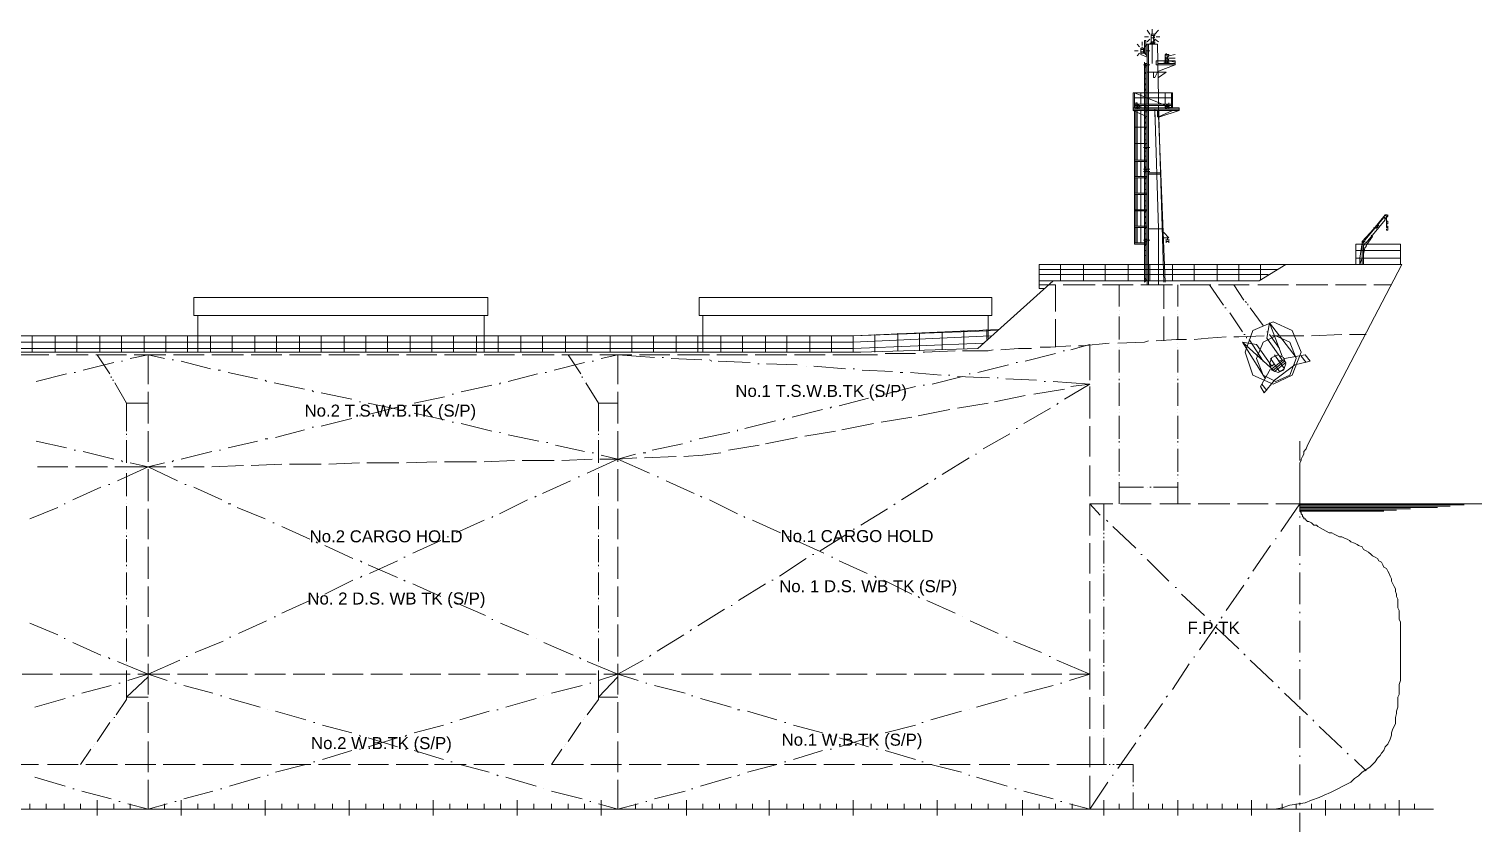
# Model space of a CAD drawing. Header units: millimetres. Extents: x -1005 to 294628, y -1154 to 182592.
# Drawn here: x 216007 to 294628, y -1154 to 42306 of the extents above; entities that cross this region are included whole.
import ezdxf

# ---------------------------------------------------------------- set-up
doc = ezdxf.new("R2010")
doc.units = ezdxf.units.MM
doc.layers.add('PDF_Geomertry', color=7, linetype='Continuous')
doc.styles.get("Standard").update_dxf_attribs({"font": 'arial.ttf'})

msp = doc.modelspace()

# ---------------------------------------------------------------- linework, layer by layer
at = {"layer": 'PDF_Geomertry', "lineweight": 5}
for points in [[(276583, 41892), (276376, 41892)], [(276514, 40859), (276376, 40997), (276376, 41686), (276445, 41686), (276445, 40997)], [(276652, 42030), (276514, 42237)], [(276514, 41617), (276652, 41755)], [(277134, 42237), (276927, 42030), (276858, 42030), (276789, 42030), (276720, 42030)], [(276927, 42030), (276927, 41961), (276789, 41961), (276720, 41961), (276720, 42030), (276720, 42030)], [(276720, 41961), (276720, 41892), (276720, 41824), (276720, 41824), (276720, 41755), (276720, 41686), (276720, 41617), (276720, 41548), (276720, 41479), (276720, 41548)], [(276720, 41892), (276720, 41892)], [(276789, 42099), (276789, 42099), (276789, 42030), (276789, 42099), (276789, 42306)], [(276789, 42030), (276789, 42030)], [(276858, 41961), (276858, 41892), (276858, 41824), (276858, 41755), (276927, 41686), (276858, 41686), (276858, 41617), (276858, 41548), (276858, 41479), (276858, 41548)], [(276927, 41824), (276927, 41824)], [(277134, 41617), (276927, 41755)], [(277203, 41892), (276996, 41892)], [(276032, 41135), (275825, 41135)], [(276101, 41341), (275963, 41479)], [(275963, 40859), (276101, 40997)], [(276169, 41204), (276238, 41204), (276307, 41204), (276307, 41204)], [(276307, 40997), (276307, 40997), (276238, 40997), (276169, 40997)], [(276514, 40790), (276514, 40790), (276169, 40928), (276169, 40997)], [(276238, 41410), (276238, 41617)], [(276238, 41341), (276238, 41341)], [(276307, 40997), (276307, 40997)], [(276376, 41341), (276514, 41479), (276514, 38586), (276514, 38242)], [(276652, 41135), (276445, 41135)], [(277065, 41410), (277065, 41479), (276514, 41479)], [(276514, 40997), (276514, 40997)], [(276583, 41479), (276583, 39964), (276583, 41479), (276583, 38586), (276583, 28462), (276583, 37898), (276583, 28462)], [(276652, 41548), (276652, 41548)], [(276720, 41617), (276720, 41617), (276720, 41548)], [(276789, 41617), (276927, 41617), (276927, 41548), (276720, 41548), (276720, 41617), (276789, 41617), (276927, 41617), (276720, 41617), (276789, 41617), (276789, 40446)], [(276927, 41548), (276789, 41548), (276927, 41548), (276927, 41617), (276927, 41617)], [(277478, 40928), (277478, 40928)], [(277685, 40859), (278029, 40928)], [(276652, 40377), (276307, 40377)], [(276376, 40515), (276376, 28600)], [(276376, 40446), (276514, 40446)], [(276376, 40377), (276376, 38104), (276376, 37691), (276376, 34729), (276514, 34729), (276376, 34729)], [(276514, 40308), (276376, 40308)], [(276445, 34729), (276445, 37691), (276445, 38104), (276445, 40308)], [(277065, 40033), (277134, 40033), (278029, 40377), (278029, 40584), (276996, 40584), (276996, 40377), (278029, 40377)], [(277409, 40515), (277409, 40515)], [(277478, 40722), (277478, 40722), (277478, 40790), (277478, 40859), (277478, 40859)], [(277478, 40722), (277478, 40653), (277478, 40584), (277685, 40584), (277685, 40515), (277685, 40446), (277478, 40446), (277478, 40584), (277478, 40446)], [(277478, 40584), (277478, 40584), (277478, 40515), (277478, 40446)], [(277478, 40515), (277616, 40515), (277616, 40446), (277616, 40584)], [(277547, 40446), (277547, 40790)], [(277547, 40515), (277685, 40515), (277547, 40515), (277547, 40446), (277547, 40584)], [(277616, 40859), (277616, 40859), (277685, 40859), (277616, 40790), (277616, 40722), (277616, 40653), (277685, 40653), (277616, 40584), (277616, 40584)], [(278029, 40722), (277685, 40722), (277685, 40722)], [(277685, 40515), (277685, 40515), (277685, 40584), (278029, 40515)], [(277547, 39964), (276514, 39964), (277547, 39964), (277134, 39688)], [(277065, 39964), (276927, 39688), (276858, 39688), (276858, 39964)], [(275756, 38035), (275756, 38862), (277891, 38862), (277891, 38862)], [(275825, 38862), (275825, 38862), (275756, 38862)], [(275825, 38862), (275825, 38035)], [(277891, 38586), (275825, 38586), (275825, 38518)], [(277891, 38862), (277891, 38035)], [(278236, 37898), (278236, 38035), (275756, 38035), (275756, 37898)], [(277891, 37898), (277891, 37898), (277134, 37553), (277203, 37553), (278236, 37898), (275756, 37898)], [(276514, 37553), (276514, 37553), (275756, 37898)], [(277822, 38242), (275825, 38242)], [(277891, 38173), (275825, 38173), (277822, 38173)], [(275963, 37898), (275825, 37898), (275825, 37898)], [(275825, 37898), (275894, 37898), (275894, 37898)], [(275894, 38242), (275894, 38242), (275894, 38311), (275963, 38311), (275963, 38242), (275963, 38311)], [(275963, 38242), (275963, 38242), (275894, 38242), (275894, 38242)], [(275894, 38035), (275894, 38242)], [(276514, 38173), (276514, 38035), (276514, 37898), (275894, 37898), (275894, 37002), (275894, 36107), (275894, 35212)], [(275963, 38104), (275963, 38035), (275963, 38104), (275894, 38035), (275894, 38035)], [(276101, 38173), (276101, 38173), (275963, 38242), (275963, 38242)], [(275963, 38242), (275963, 38173)], [(275963, 38104), (275963, 38035)], [(275963, 37898), (275963, 37829), (275963, 37002), (275963, 36107), (275963, 35212)], [(276032, 38104), (276101, 38104), (276101, 38104), (276101, 38173)], [(276652, 37898), (276307, 37898), (276101, 37898)], [(276514, 37898), (276376, 37898), (276514, 37898), (276514, 28462)], [(276514, 37829), (276376, 37829)], [(277065, 37898), (277065, 37553), (277134, 37553)], [(277478, 28600), (277134, 37622), (277134, 38035), (277134, 38173), (277409, 28600)], [(277478, 38449), (277478, 38380)], [(277547, 38173), (277616, 38242), (277685, 38242), (277685, 38242)], [(277547, 38104), (277547, 38173)], [(277616, 38242), (277616, 38173)], [(277616, 38104), (277616, 38035)], [(277616, 38035), (277685, 38035), (277685, 38035)], [(277685, 38242), (277685, 38242), (277685, 38035), (277685, 38035)], [(277685, 38104), (277685, 38035), (277685, 38035)], [(275825, 37002), (275825, 37002)], [(276927, 37553), (276927, 37553)], [(276514, 35212), (275825, 35212), (275825, 36107)], [(276652, 35900), (276307, 35900)], [(276376, 35900), (276514, 35900)], [(276514, 35831), (276376, 35831)], [(276514, 34316), (275825, 34316), (275825, 35143), (276514, 35143)], [(275894, 35143), (275894, 34316)], [(275963, 35143), (275963, 34316)], [(276652, 34729), (276307, 34729)], [(276514, 34661), (276376, 34661), (276376, 28668), (276514, 28668)], [(276445, 28737), (276445, 34661)], [(276514, 33421), (275825, 33421), (275825, 34247), (276514, 34247)], [(275894, 34247), (275894, 33421)], [(275963, 34247), (275963, 33421)], [(276652, 34592), (276307, 34592)], [(276514, 34592), (276376, 34592)], [(276583, 34523), (276996, 34523), (277134, 34523), (277271, 34523)], [(276583, 34454), (276996, 34454), (277134, 34454), (277271, 34454)], [(276514, 33352), (275825, 33352), (275825, 32525), (276514, 32525)], [(275894, 33352), (275894, 32525)], [(275963, 33352), (275963, 32525)], [(276514, 31630), (275825, 31630), (275825, 32457), (276514, 32457)], [(275894, 32457), (275894, 31630)], [(275963, 32457), (275963, 31630)], [(289393, 32250), (288774, 31492), (288774, 31561), (288774, 31492), (288774, 31423)], [(289393, 32181), (289393, 32250), (289462, 32250), (289531, 32181), (289531, 32250), (289325, 32181)], [(276514, 31561), (275825, 31561), (275825, 30735), (276514, 30735)], [(275894, 31561), (275894, 30735)], [(275963, 31561), (275963, 30735)], [(288223, 30735), (288154, 30597), (288154, 30735), (288154, 30804), (288223, 30735), (288223, 30804), (288292, 30804), (288292, 30872), (289325, 32112)], [(288774, 31492), (288154, 30804)], [(288223, 29564), (288223, 30390), (288223, 30597), (288292, 30666), (288292, 30735), (288360, 30735), (289393, 31974)], [(288911, 31561), (288911, 31492)], [(289049, 31699), (288980, 31699), (289049, 31630)], [(288980, 31630), (288980, 31561), (288980, 31561)], [(289531, 32181), (289393, 32043), (289462, 32043), (289462, 32181), (289462, 31906)], [(289462, 31630), (289462, 31768)], [(289531, 31561), (289462, 31561), (289462, 31561)], [(289462, 31492), (289462, 31492), (289462, 31423)], [(289531, 31561), (289531, 31561)], [(275825, 30666), (276514, 30666)], [(276652, 30872), (276307, 30872)], [(276376, 30941), (276376, 30941), (276514, 30941)], [(276514, 30804), (276376, 30804)], [(277340, 31286), (277409, 31286), (277685, 31010), (277340, 31010), (277409, 31010)], [(277685, 31010), (277685, 31010), (277340, 31010)], [(277547, 30941), (277547, 30872), (277547, 30804), (277547, 30804)], [(277547, 30872), (277547, 30872)], [(277547, 30804), (277547, 30804), (277547, 30735)], [(277547, 30804), (277616, 30804), (277685, 30804), (277685, 30735)], [(277616, 30941), (277616, 30941), (277616, 31010)], [(277616, 30941), (277616, 30941), (277616, 30872)], [(277616, 30941), (277616, 30941), (277616, 30872)], [(277616, 30941), (277616, 30872)], [(277685, 30941), (277685, 30872), (277685, 30872)], [(277685, 30872), (277685, 30804), (277685, 30804)], [(277685, 30804), (277685, 30804)], [(290220, 29564), (290220, 30666), (287809, 30666), (287809, 29564)], [(288154, 30735), (288016, 29908), (288154, 29908)], [(288636, 31148), (288705, 31079), (288360, 30597), (288360, 30528), (288292, 30459), (288223, 30115), (288223, 30115)], [(276376, 30321), (276376, 30321)], [(276376, 30046), (276376, 30046)], [(290220, 30321), (287809, 30321)], [(290220, 29908), (287809, 29908)], [(288154, 30597), (288154, 30597), (288154, 30528), (288154, 30459), (288154, 30390), (288154, 29564), (288154, 29770), (288085, 29839), (288085, 29770), (288016, 29564), (288016, 29702), (288016, 29564)], [(288016, 29908), (288016, 29564), (288016, 29564), (288154, 29564), (288154, 29564)], [(284779, 18475), (284779, 18544), (284779, 18613), (284779, 18682), (284779, 18750), (284779, 18819), (284848, 18957), (284848, 19026), (284917, 19164), (284985, 19301), (284985, 19439), (285123, 19577), (285192, 19784), (285399, 20197), (290289, 29564), (284021, 29564), (270659, 29564), (270659, 28668), (282575, 28668), (284021, 29564)], [(283608, 29288), (270659, 29288)], [(271830, 28668), (271830, 29564)], [(273070, 28668), (273070, 29564)], [(274241, 28668), (274241, 29564)], [(275481, 28668), (275481, 29564)], [(276652, 28668), (276652, 29564)], [(277891, 28668), (277891, 29564)], [(279062, 28668), (279062, 29564)], [(280302, 28668), (280302, 29564)], [(281473, 28668), (281473, 29564)], [(282644, 28737), (282644, 29564)], [(3286, 14893), (1289, 14342), (1289, 24811), (261017, 24811), (267353, 25018), (271417, 28668)], [(283057, 29013), (270659, 29013)], [(270935, 28255), (270659, 28255), (270659, 28668)], [(271555, 27015), (271555, 28462), (270659, 28462)], [(273690, 28462), (271968, 28462)], [(275756, 28462), (274103, 28462)], [(274999, 27291), (274999, 28462)], [(277891, 28462), (276169, 28462)], [(276445, 28668), (276307, 28668)], [(276376, 28806), (276376, 28806), (276376, 28737), (276514, 28737)], [(277409, 27153), (277409, 28462)], [(278167, 27291), (278167, 28462)], [(279958, 28462), (278305, 28462)], [(280646, 27360), (279889, 28462)], [(282024, 28462), (280371, 28462)], [(281748, 27635), (281197, 28462)], [(284159, 28462), (282506, 28462)], [(286294, 28462), (284572, 28462)], [(288360, 28462), (286707, 28462)], [(289738, 28462), (288774, 28462)], [(281886, 27498), (281817, 27566)], [(225133, 26809), (225133, 24811)], [(240630, 26809), (240630, 24811)], [(252476, 26809), (252476, 24811)], [(267904, 26809), (267904, 25569)], [(274999, 27084), (274999, 27084)], [(274999, 26878), (274999, 26878)], [(274999, 25500), (274999, 26740)], [(277409, 25431), (277409, 26740)], [(278167, 27084), (278167, 27084)], [(278167, 26878), (278167, 26878)], [(278167, 25500), (278167, 26740)], [(280784, 27222), (280715, 27222)], [(280853, 27084), (280853, 27084)], [(281679, 25913), (280991, 26947)], [(281955, 27360), (281955, 27429)], [(282782, 26258), (282093, 27222)], [(260604, 25707), (268455, 26051)], [(268387, 25982), (260604, 25707), (260604, 24811)], [(266596, 25982), (266596, 25018)], [(267836, 26051), (267836, 25500)], [(271555, 25087), (271555, 26602)], [(282919, 26051), (282919, 26051)], [(283608, 24329), (283815, 24398), (282988, 25569), (283126, 26396), (283815, 24605)], [(284572, 24536), (283126, 26396)], [(268042, 25707), (260604, 25362), (123404, 25362)], [(267629, 25294), (260604, 25018), (123404, 25018)], [(216179, 25707), (216179, 24811)], [(217419, 25707), (217419, 24811)], [(218590, 25707), (218590, 24811)], [(219830, 25707), (219830, 24811)], [(221001, 25707), (221001, 24811)], [(222240, 25707), (222240, 24811)], [(223411, 25707), (223411, 24811)], [(224582, 25707), (224582, 24811)], [(225822, 25707), (225822, 24811)], [(226993, 25707), (226993, 24811)], [(228232, 25707), (228232, 24811)], [(229403, 25707), (229403, 24811)], [(230643, 25707), (230643, 24811)], [(231814, 25707), (231814, 24811)], [(233054, 25707), (233054, 24811)], [(234225, 25707), (234225, 24811)], [(235395, 25707), (235395, 24811)], [(236635, 25707), (236635, 24811)], [(237806, 25707), (237806, 24811)], [(238977, 25707), (238977, 24811)], [(240217, 25707), (240217, 24811)], [(241388, 25707), (241388, 24811)], [(242627, 25707), (242627, 24811)], [(243798, 25707), (243798, 24811)], [(245038, 25707), (245038, 24811)], [(246209, 25707), (246209, 24811)], [(247449, 25707), (247449, 24811)], [(248619, 25707), (248619, 24811)], [(249790, 25707), (249790, 24811)], [(251030, 25707), (251030, 24811)], [(252201, 25707), (252201, 24811)], [(253441, 25707), (253441, 24811)], [(254612, 25707), (254612, 24811)], [(255851, 25707), (255851, 24811)], [(257022, 25707), (257022, 24811)], [(258262, 25707), (258262, 24811)], [(259433, 25707), (259433, 24811)], [(261775, 25776), (261775, 24811)], [(263014, 25845), (263014, 24880)], [(264185, 25845), (264185, 24880)], [(265425, 25913), (265425, 24949)], [(273414, 23296), (273414, 25225), (272381, 24949)], [(272795, 25156), (273001, 25156), (274448, 25294)], [(274930, 25294), (276376, 25362), (276583, 25431)], [(274999, 25294), (274999, 25294)], [(276996, 25431), (278098, 25500), (278649, 25500)], [(278167, 25294), (278167, 25294)], [(279062, 25500), (279820, 25569), (280784, 25638)], [(281197, 25638), (281473, 25638), (282850, 25707)], [(282919, 23365), (281679, 25362), (283195, 23985)], [(283401, 24192), (283264, 24054), (282437, 25225), (281679, 25362)], [(281817, 25776), (281748, 25776)], [(281886, 25569), (281886, 25638)], [(282782, 24329), (282024, 25500)], [(283057, 25913), (282988, 25913)], [(283677, 25018), (283126, 25776)], [(283264, 25707), (284917, 25707), (284985, 25707)], [(285399, 25707), (287052, 25776)], [(287465, 25776), (288360, 25776)], [(215422, 24674), (217075, 24674)], [(217488, 24674), (219210, 24674)], [(219623, 24674), (221276, 24674)], [(220381, 23641), (219692, 24674)], [(221483, 24467), (222447, 24674), (223342, 24467)], [(221689, 24674), (223411, 24674)], [(222447, 23090), (222447, 24674)], [(223756, 24398), (223824, 24398)], [(223824, 24674), (225477, 24674)], [(225891, 24674), (227613, 24674)], [(228026, 24674), (229679, 24674)], [(230092, 24674), (231814, 24674)], [(232227, 24674), (233880, 24674)], [(234293, 24674), (236015, 24674)], [(236429, 24674), (238082, 24674)], [(238495, 24674), (240217, 24674)], [(240630, 24674), (242283, 24674)], [(242696, 24674), (244418, 24674)], [(244831, 24674), (246484, 24674)], [(245864, 23641), (245176, 24674)], [(246898, 24674), (248619, 24674)], [(249859, 24536), (247862, 24674), (246966, 24467)], [(247862, 23090), (247862, 24674)], [(249033, 24674), (250686, 24674)], [(250272, 24536), (250341, 24536)], [(250755, 24467), (252408, 24398)], [(251099, 24674), (252821, 24674)], [(252821, 24398), (252959, 24329)], [(253234, 24674), (254887, 24674)], [(255300, 24674), (257022, 24674)], [(257435, 24674), (259088, 24674)], [(259502, 24674), (261017, 24674), (261912, 24674)], [(262326, 24743), (263979, 24743)], [(264392, 24811), (264461, 24811), (266114, 24880)], [(266527, 24880), (267904, 24880), (268180, 24949)], [(268593, 24949), (269557, 25018), (270246, 25018)], [(271555, 24743), (269902, 24329)], [(270728, 25087), (271279, 25087), (272381, 25156)], [(272037, 24880), (271968, 24880)], [(274999, 25087), (274999, 25087)], [(274999, 23709), (274999, 24949)], [(278167, 25087), (278167, 25087)], [(278167, 23709), (278167, 24949)], [(283952, 24467), (285054, 24674), (285330, 24329), (284503, 24123), (283401, 23296), (282850, 22607), (282644, 22952), (283195, 23916)], [(283195, 24467), (283677, 23778), (283952, 23916), (283401, 24674)], [(285123, 24260), (284848, 24605)], [(218039, 23641), (216386, 23227)], [(218521, 23709), (218452, 23709)], [(220587, 24260), (218934, 23847)], [(221069, 24329), (221001, 24329)], [(224238, 24329), (225822, 23916)], [(226235, 23847), (226373, 23847)], [(226786, 23709), (228370, 23365)], [(243523, 23641), (241939, 23227)], [(244005, 23709), (243936, 23709)], [(246071, 24260), (244418, 23847)], [(246553, 24329), (246484, 24329)], [(253303, 24329), (255025, 24260)], [(255438, 24192), (255507, 24192)], [(255920, 24192), (257573, 24123)], [(258055, 24054), (258055, 24054)], [(258469, 24054), (260190, 23916)], [(260604, 23916), (260673, 23916)], [(261086, 23847), (262739, 23778)], [(263152, 23709), (263290, 23709)], [(263703, 23709), (265356, 23572)], [(266940, 23641), (266871, 23641)], [(269006, 24123), (267353, 23709)], [(269489, 24260), (269420, 24260)], [(283332, 23847), (283952, 24329)], [(220449, 23434), (220449, 23503)], [(220587, 23296), (220518, 23296)], [(221276, 20541), (221276, 22056), (220656, 23158)], [(228783, 23296), (228852, 23227)], [(229266, 23158), (230919, 22814)], [(241043, 23021), (239390, 22676)], [(241525, 23158), (241456, 23090)], [(245933, 23434), (245933, 23503)], [(246071, 23296), (246071, 23296)], [(247862, 22056), (246829, 22056), (246140, 23158)], [(263979, 22952), (262326, 22539)], [(264461, 23021), (264392, 23021)], [(266527, 23503), (264874, 23090)], [(265769, 23572), (265838, 23572)], [(266251, 23503), (267973, 23434)], [(268387, 23434), (268455, 23434)], [(268869, 23365), (270522, 23296)], [(270384, 22539), (272037, 22814)], [(270935, 23227), (271004, 23227)], [(271417, 23227), (273414, 23090)], [(272381, 22952), (273414, 23090), (272037, 22263)], [(273414, 21230), (273414, 22952)], [(274999, 23503), (274999, 23503)], [(274999, 23296), (274999, 23365)], [(274999, 21919), (274999, 23158)], [(278167, 23503), (278167, 23503)], [(278167, 23296), (278167, 23365)], [(278167, 21919), (278167, 23158)], [(282988, 22745), (282713, 23090)], [(221276, 22056), (222447, 22056)], [(222447, 20954), (222447, 22676)], [(231332, 22745), (231401, 22676)], [(231814, 22607), (233467, 22263)], [(233880, 22125), (233949, 22125)], [(234362, 22056), (236015, 21712)], [(238495, 22401), (236842, 22056)], [(238977, 22539), (238908, 22539)], [(246829, 20541), (246829, 22056)], [(247862, 20954), (247862, 22676)], [(261430, 22332), (259846, 21919)], [(261912, 22401), (261843, 22401)], [(266251, 21781), (267904, 22056)], [(268249, 22125), (269902, 22470)], [(271693, 22056), (271624, 21988)], [(233467, 21230), (231814, 20817)], [(233949, 21368), (233880, 21368)], [(236015, 21850), (234362, 21437)], [(236429, 21919), (236360, 21919)], [(236429, 21574), (236429, 21574)], [(236842, 21505), (238495, 21161)], [(256884, 21230), (256816, 21161)], [(258951, 21712), (257298, 21299)], [(259433, 21850), (259364, 21781)], [(262119, 21023), (263772, 21299)], [(264116, 21368), (265838, 21712)], [(271279, 21781), (269833, 20954)], [(274999, 21712), (274999, 21712)], [(274999, 21574), (274999, 21574)], [(274999, 20128), (274999, 21368)], [(278167, 21712), (278167, 21712)], [(278167, 21574), (278167, 21574)], [(278167, 20128), (278167, 21368)], [(222447, 18888), (222447, 20541)], [(230919, 20610), (229334, 20197)], [(231401, 20748), (231332, 20748)], [(238908, 21023), (238977, 21023)], [(239390, 20954), (241043, 20541)], [(241456, 20472), (241525, 20472)], [(247862, 18888), (247862, 20541)], [(253923, 20472), (252270, 20128)], [(254336, 20610), (254336, 20541)], [(256402, 21092), (254749, 20679)], [(257986, 20266), (259639, 20541)], [(259984, 20610), (261706, 20954)], [(269489, 20679), (269420, 20679)], [(273414, 19164), (273414, 20817)], [(216386, 19990), (218039, 19646)], [(221276, 20335), (221276, 20403)], [(221276, 20197), (221276, 20197)], [(221276, 18819), (221276, 20059)], [(228370, 19990), (226786, 19646)], [(228921, 20128), (228783, 20128)], [(241939, 20335), (243592, 19990)], [(244005, 19921), (244074, 19921)], [(244487, 19784), (246071, 19439)], [(246829, 20335), (246829, 20403)], [(246829, 20197), (246829, 20197)], [(246829, 18819), (246829, 20059)], [(251374, 19852), (249721, 19508)], [(251857, 19990), (251788, 19990)], [(253854, 19508), (255507, 19784)], [(255851, 19852), (257573, 20197)], [(269075, 20403), (267629, 19577)], [(274999, 19921), (274999, 19990)], [(274999, 19784), (274999, 19784)], [(278167, 19921), (278167, 19990)], [(278167, 19784), (278167, 19784)], [(284779, 18957), (284779, 19990)], [(218452, 19508), (218521, 19508)], [(218934, 19439), (220587, 19026)], [(221001, 18957), (221069, 18888)], [(223824, 18957), (223756, 18888)], [(225891, 19439), (224238, 19026)], [(226373, 19508), (226304, 19508)], [(236429, 18819), (238082, 18888)], [(238495, 18888), (240217, 18888)], [(240630, 18888), (242283, 18957)], [(242696, 18957), (244418, 18957)], [(244831, 18957), (246484, 19026)], [(246898, 19026), (247862, 19026), (246209, 18268)], [(246484, 19370), (246553, 19370)], [(246966, 19233), (247862, 19026), (248895, 19095)], [(248826, 19301), (247862, 19026), (249584, 18268)], [(249377, 19370), (249239, 19370)], [(249308, 19095), (251030, 19164)], [(251443, 19164), (252476, 19233), (253441, 19370)], [(266871, 19095), (265425, 18199)], [(267285, 19301), (267216, 19301)], [(274999, 18337), (274999, 19577)], [(278167, 18337), (278167, 19577)], [(216455, 18613), (218108, 18613)], [(218521, 18613), (220243, 18613)], [(220656, 18613), (222447, 18613), (223411, 18613)], [(221483, 18819), (222447, 18613), (220794, 17855)], [(221276, 18613), (221276, 18613)], [(221276, 18406), (221276, 18406)], [(221276, 17029), (221276, 18268)], [(223342, 18819), (222447, 18613), (224031, 17855)], [(222447, 16753), (222447, 18475)], [(223824, 18613), (225477, 18613)], [(225891, 18613), (227613, 18682)], [(228026, 18682), (229679, 18750)], [(230092, 18750), (231814, 18750)], [(232227, 18750), (233880, 18819)], [(234293, 18819), (236015, 18819)], [(246829, 18613), (246829, 18613)], [(246829, 18406), (246829, 18406)], [(246829, 17029), (246829, 18268)], [(247862, 16753), (247862, 18475)], [(273414, 17029), (273414, 18682)], [(274999, 18131), (274999, 18199)], [(278167, 18131), (278167, 18199)], [(284779, 18406), (284779, 18406), (284779, 18544)], [(290771, 16340), (284779, 16340), (284779, 18062), (284779, 18131), (284779, 18199), (284779, 18268), (284779, 18406)], [(219898, 17511), (218383, 16822)], [(220381, 17648), (220312, 17648)], [(224444, 17648), (224513, 17648)], [(224926, 17511), (226442, 16822)], [(245313, 17855), (243798, 17166)], [(245796, 18062), (245727, 18062)], [(249997, 18062), (250066, 18062)], [(250479, 17855), (251994, 17166)], [(264667, 17717), (263221, 16822)], [(265081, 17993), (265012, 17924)], [(274999, 17993), (274999, 17993)], [(274999, 16615), (274999, 17786)], [(274999, 17511), (276307, 17511)], [(276514, 17511), (276514, 17511)], [(276652, 17511), (276720, 17511)], [(276858, 17511), (278167, 17511)], [(278167, 17993), (278167, 17993)], [(278167, 16615), (278167, 17786)], [(284779, 16615), (284779, 16615), (284779, 16753), (284779, 16822), (284779, 16891), (284779, 16960), (284779, 17029), (284779, 17166), (284779, 17235), (284779, 17304), (284779, 17442), (284779, 17511), (284779, 17580), (284779, 17717), (284779, 17786), (284779, 17855), (284779, 17993), (284779, 18062)], [(217970, 16615), (217901, 16615)], [(221276, 16822), (221276, 16822)], [(221276, 16615), (221276, 16615)], [(226786, 16615), (226924, 16615)], [(242972, 16822), (241456, 16064)], [(243454, 17029), (243385, 16960)], [(246829, 16822), (246829, 16822)], [(246829, 16615), (246829, 16615)], [(252339, 17029), (252408, 16960)], [(252821, 16822), (254336, 16064)], [(262877, 16615), (262808, 16546)], [(273414, 14893), (273414, 16615), (273965, 15995)], [(273414, 16615), (274654, 16615)], [(274172, 15169), (274172, 16615)], [(275067, 16615), (276720, 16615)], [(277203, 16615), (278856, 16615)], [(279269, 16615), (280991, 16615)], [(281404, 16615), (283057, 16615)], [(283746, 15100), (284779, 16615), (283470, 16615)], [(291460, 16409), (284779, 16409), (284779, 16478), (284779, 16615), (294628, 16615)], [(284779, 16546), (293664, 16546)], [(217557, 16409), (216042, 15789)], [(221276, 15238), (221276, 16478)], [(222447, 14687), (222447, 16340)], [(227268, 16409), (228783, 15789)], [(241112, 15927), (241043, 15858)], [(246829, 15238), (246829, 16478)], [(247862, 14687), (247862, 16340)], [(254680, 15927), (254749, 15858)], [(262463, 16340), (261017, 15444)], [(284779, 16478), (292906, 16478)], [(284779, 16202), (284779, 16340), (284779, 16409), (284779, 16409)], [(284779, 16409), (292217, 16409)], [(284779, 16271), (290013, 16271)], [(284848, 16064), (284848, 16133), (284779, 16202), (284779, 16202)], [(289325, 16202), (284779, 16202), (288567, 16202)], [(284779, 15858), (284779, 15927)], [(284848, 16064), (284848, 16064), (284917, 15995), (284917, 15927), (284985, 15858), (284985, 15789), (285054, 15789), (285123, 15720), (285192, 15651), (285261, 15651), (285399, 15582), (285468, 15513), (285537, 15444), (285674, 15444), (285743, 15376), (285881, 15307), (285881, 15307)], [(144756, 85), (283401, 85), (283815, 154), (284228, 292), (285054, 430), (285399, 567), (285812, 705), (286087, 843), (286432, 981), (287534, 1532), (287740, 1738), (287947, 1876), (288154, 2083), (288567, 2358), (288842, 2634), (288980, 2840), (289118, 2978), (289187, 3116), (289325, 3254), (289393, 3460), (289531, 3598), (289669, 3873), (289738, 4080), (289738, 4218), (289807, 4424), (289945, 4700), (289945, 5044), (290013, 5251), (290013, 5389), (290082, 5595), (290082, 6146), (290151, 6284), (290151, 6835), (290220, 7042), (290220, 9728), (290220, 9934), (290220, 10072), (290220, 10210), (290151, 10348), (290151, 10554), (290151, 10692), (290151, 10830), (290082, 10968), (290082, 11105), (290082, 11312), (290082, 11450), (290013, 11587), (290013, 11725), (289945, 11863), (289945, 12001), (289876, 12138), (289807, 12276), (289738, 12414), (289738, 12552), (289669, 12689), (289600, 12827), (289531, 12965), (289462, 13103), (289325, 13172), (289256, 13309), (289187, 13447), (289049, 13516), (288980, 13654), (288842, 13723), (288705, 13791), (288636, 13860), (288498, 13998), (288360, 14067), (288223, 14136), (288154, 14274), (287947, 14342), (287878, 14411), (287740, 14480), (287534, 14549), (287465, 14618), (287327, 14687), (287189, 14756), (287052, 14825), (286914, 14825), (286776, 14893), (286638, 14962), (286501, 15031), (286363, 15031), (286363, 15031)], [(221276, 15031), (221276, 15031)], [(229197, 15582), (229266, 15582)], [(229679, 15376), (231194, 14687)], [(240630, 15720), (239115, 15031)], [(246829, 15031), (246829, 15031)], [(255163, 15720), (256678, 15031)], [(260259, 14962), (258813, 14067)], [(260673, 15238), (260604, 15238)], [(274172, 14962), (274172, 15031)], [(274310, 15720), (274379, 15651)], [(274654, 15376), (275894, 14205)], [(284779, 13791), (284779, 15444)], [(286363, 15031), (285881, 15307), (285881, 15307)], [(221276, 14825), (221276, 14893)], [(221276, 13447), (221276, 14687)], [(222447, 12552), (222447, 14274)], [(231538, 14549), (231607, 14480)], [(232021, 14342), (233536, 13654)], [(238288, 14618), (236773, 13929)], [(238701, 14825), (238633, 14825)], [(246829, 14825), (246829, 14893)], [(246829, 13447), (246829, 14687)], [(247862, 12552), (247862, 14274)], [(257091, 14825), (257160, 14825)], [(257504, 14618), (259020, 13929)], [(273414, 12827), (273414, 14480)], [(274172, 14756), (274172, 14825)], [(274172, 13378), (274172, 14618)], [(282230, 12965), (283195, 14342)], [(283470, 14687), (283470, 14756)], [(233949, 13516), (234018, 13447)], [(235946, 13516), (234431, 12827)], [(236360, 13723), (236291, 13723)], [(258055, 13654), (256609, 12689)], [(258469, 13860), (258400, 13860)], [(259433, 13723), (259502, 13723)], [(259846, 13516), (261361, 12827)], [(276169, 13860), (276238, 13860)], [(276514, 13585), (277685, 12414)], [(284779, 13309), (284779, 13378)], [(221276, 13240), (221276, 13309)], [(221276, 13103), (221276, 13103)], [(221276, 11656), (221276, 12896)], [(234018, 12689), (233949, 12621)], [(234362, 13309), (235946, 12621)], [(246829, 13240), (246829, 13309)], [(246829, 13103), (246829, 13103)], [(246829, 11656), (246829, 12896)], [(261775, 12689), (261843, 12621)], [(274172, 13172), (274172, 13240)], [(274172, 13034), (274172, 12965)], [(274172, 11587), (274172, 12827)], [(281955, 12552), (282024, 12621)], [(284779, 11174), (284779, 12896)], [(222447, 10485), (222447, 12138)], [(233536, 12483), (232021, 11725)], [(236291, 12483), (236360, 12414)], [(236773, 12276), (238288, 11587)], [(247862, 10485), (247862, 12138)], [(255851, 12276), (254405, 11381)], [(256265, 12483), (256196, 12483)], [(262257, 12483), (263772, 11725)], [(273414, 10692), (273414, 12414)], [(278029, 12070), (278098, 12070)], [(280784, 10830), (281748, 12207)], [(221276, 11450), (221276, 11519)], [(221276, 11312), (221276, 11312)], [(221276, 9866), (221276, 11105)], [(231194, 11381), (229679, 10692)], [(231676, 11587), (231607, 11519)], [(238701, 11381), (238770, 11381)], [(239115, 11243), (240699, 10554)], [(246829, 11450), (246829, 11519)], [(246829, 11312), (246829, 11312)], [(246829, 9866), (246829, 11105)], [(254061, 11105), (253992, 11105)], [(264116, 11587), (264185, 11519)], [(264598, 11381), (266114, 10692)], [(274172, 11381), (274172, 11450)], [(274172, 11243), (274172, 11243)], [(274172, 9797), (274172, 11036)], [(278373, 11725), (279613, 10554)], [(228852, 10279), (227337, 9590)], [(229334, 10485), (229266, 10485)], [(241043, 10348), (241112, 10348)], [(253647, 10899), (252201, 10003)], [(266527, 10485), (266527, 10485)], [(266940, 10279), (268455, 9590)], [(273414, 8626), (273414, 10348)], [(279889, 10279), (279958, 10279)], [(280509, 10417), (280577, 10485)], [(284779, 10692), (284779, 10761)], [(284779, 8557), (284779, 10279)], [(216042, 10141), (217557, 9521)], [(221276, 9728), (221276, 9659)], [(221276, 9521), (221276, 9521)], [(222447, 8350), (222447, 10072)], [(241525, 10141), (243041, 9521)], [(246829, 9728), (246829, 9659)], [(246829, 9521), (246829, 9521)], [(247862, 8350), (247862, 10072)], [(251443, 9521), (249997, 8626)], [(251857, 9797), (251788, 9728)], [(274172, 9590), (274172, 9659)], [(274172, 9452), (274172, 9452)], [(279338, 8695), (280302, 10072)], [(280233, 9934), (281473, 8764)], [(217901, 9315), (217970, 9315)], [(218383, 9108), (219898, 8419)], [(221276, 8075), (221276, 9315)], [(226511, 9177), (224995, 8557)], [(226924, 9383), (226855, 9383)], [(243454, 9315), (243454, 9315)], [(243867, 9108), (245451, 8419)], [(246829, 8075), (246829, 9315)], [(268869, 9383), (268938, 9383)], [(269282, 9177), (270797, 8557)], [(274172, 8006), (274172, 9246)], [(220312, 8281), (220381, 8213)], [(220794, 8075), (222447, 7386), (221345, 7042)], [(221276, 7937), (221276, 7937)], [(224169, 8144), (222447, 7386), (223480, 7042)], [(222447, 6284), (222447, 7937)], [(224582, 8350), (224513, 8350)], [(245796, 8281), (245864, 8213)], [(246209, 8075), (247862, 7386), (246829, 7042)], [(246829, 7937), (246829, 7937)], [(249239, 8144), (247862, 7386), (248964, 7042)], [(247862, 6284), (247862, 7937)], [(249653, 8419), (249584, 8350)], [(271210, 8350), (271279, 8350)], [(272312, 7386), (273414, 7386), (271624, 8144)], [(273414, 6560), (273414, 8213)], [(274172, 7799), (274172, 7868)], [(277891, 6560), (278787, 7937)], [(279062, 8281), (279062, 8350)], [(281748, 8488), (281817, 8419)], [(282093, 8144), (283332, 6973)], [(284779, 8075), (284779, 8144)], [(215628, 7386), (217281, 7386)], [(217694, 7386), (219416, 7386)], [(219830, 7386), (221483, 7386)], [(220725, 5182), (221276, 6009), (221276, 7593)], [(221276, 7730), (221276, 7730)], [(222447, 7248), (221276, 6146), (222447, 6146)], [(221896, 7386), (223618, 7386)], [(224031, 7386), (225684, 7386)], [(226097, 7386), (227819, 7386)], [(228232, 7386), (229885, 7386)], [(230299, 7386), (232021, 7386)], [(232434, 7386), (234087, 7386)], [(234500, 7386), (236222, 7386)], [(236635, 7386), (238288, 7386)], [(238701, 7386), (240423, 7386)], [(240837, 7386), (242490, 7386)], [(242903, 7386), (244625, 7386)], [(245038, 7386), (246691, 7386)], [(246209, 5182), (246829, 6009), (246829, 7593)], [(246829, 7730), (246829, 7730)], [(247862, 7248), (246829, 6146), (247862, 6146)], [(247104, 7386), (248826, 7386)], [(249239, 7386), (250892, 7386)], [(251306, 7386), (253027, 7386)], [(253441, 7386), (255094, 7386)], [(255507, 7386), (257229, 7386)], [(257642, 7386), (259295, 7386)], [(259708, 7386), (261361, 7386)], [(261843, 7386), (263496, 7386)], [(263910, 7386), (265632, 7386)], [(266045, 7386), (267698, 7386)], [(268111, 7386), (269833, 7386)], [(270246, 7386), (271899, 7386)], [(273414, 7386), (272312, 7042)], [(274172, 7662), (274172, 7662)], [(274172, 6215), (274172, 7524)], [(284779, 6009), (284779, 7662)], [(220449, 6766), (218865, 6353)], [(220932, 6904), (220863, 6904)], [(223893, 6904), (223962, 6904)], [(224375, 6766), (225960, 6353)], [(245933, 6766), (244280, 6353)], [(246415, 6904), (246347, 6904)], [(249377, 6904), (249446, 6904)], [(249859, 6766), (251512, 6353)], [(271417, 6766), (269833, 6353)], [(271899, 6904), (271830, 6904)], [(283608, 6697), (283677, 6628)], [(283952, 6353), (285192, 5182)], [(217970, 6077), (216317, 5595)], [(218452, 6215), (218383, 6215)], [(222447, 4218), (222447, 5871)], [(226373, 6215), (226442, 6215)], [(226855, 6077), (228508, 5595)], [(243454, 6077), (241801, 5595)], [(243867, 6215), (243867, 6215)], [(247862, 4218), (247862, 5871)], [(251857, 6215), (251925, 6215)], [(252339, 6077), (253992, 5595)], [(268938, 6077), (267285, 5595)], [(269420, 6215), (269351, 6215)], [(273414, 4424), (273414, 6146)], [(274172, 6077), (274172, 6077)], [(274172, 5871), (274172, 5871)], [(274172, 4424), (274172, 5733)], [(276376, 4424), (277340, 5802)], [(277547, 6146), (277616, 6215)], [(284779, 5526), (284779, 5595)], [(219692, 3736), (220381, 4769)], [(220518, 4907), (220518, 4907)], [(220587, 5044), (220656, 5044)], [(228921, 5458), (228921, 5458)], [(229334, 5389), (230987, 4907)], [(231401, 4769), (231470, 4769)], [(238908, 4769), (238839, 4769)], [(240905, 5389), (239321, 4907)], [(241388, 5458), (241319, 5458)], [(245176, 3736), (245864, 4769)], [(246002, 4907), (246002, 4907)], [(246071, 5044), (246071, 5044)], [(254336, 5458), (254474, 5458)], [(254887, 5389), (256471, 4907)], [(256884, 4769), (256953, 4769)], [(264392, 4769), (264323, 4769)], [(266458, 5389), (264805, 4907)], [(266871, 5458), (266871, 5458)], [(284779, 3391), (284779, 5113)], [(285468, 4907), (285537, 4838)], [(231883, 4631), (233467, 4218)], [(233880, 4080), (233949, 4011)], [(234362, 3942), (235946, 3460)], [(235946, 3942), (234362, 3460)], [(236429, 4080), (236360, 4011)], [(238426, 4631), (236842, 4218)], [(257367, 4631), (258951, 4218)], [(259364, 4080), (259433, 4011)], [(259846, 3942), (261430, 3460)], [(261430, 3942), (259846, 3460)], [(261912, 4080), (261843, 4011)], [(263979, 4631), (262326, 4218)], [(273414, 2358), (273414, 4011)], [(274172, 4287), (274172, 4287)], [(274172, 4080), (274172, 4080)], [(274172, 2496), (274172, 3942)], [(276101, 4011), (276169, 4080)], [(285812, 4562), (287052, 3391)], [(218797, 2496), (219347, 3322)], [(219485, 3460), (219485, 3460)], [(219554, 3598), (219554, 3598)], [(222447, 2083), (222447, 3736)], [(233467, 3254), (231883, 2771)], [(233949, 3322), (233880, 3322)], [(236360, 3322), (236429, 3322)], [(236842, 3254), (238426, 2771)], [(246002, 2496), (244280, 2496), (244831, 3322)], [(244969, 3460), (244969, 3460)], [(245038, 3598), (245038, 3598)], [(247862, 2083), (247862, 3736)], [(258951, 3254), (257367, 2771)], [(259433, 3322), (259364, 3322)], [(261843, 3322), (261912, 3322)], [(262326, 3254), (263979, 2771)], [(274930, 2289), (275894, 3667)], [(216524, 2496), (214871, 2496)], [(218659, 2496), (217006, 2496)], [(220794, 2496), (219072, 2496)], [(222860, 2496), (221207, 2496)], [(224995, 2496), (223273, 2496)], [(227062, 2496), (225409, 2496)], [(229128, 2496), (227475, 2496)], [(230987, 2496), (229334, 2083)], [(231263, 2496), (229610, 2496)], [(231470, 2634), (231401, 2634)], [(233398, 2496), (231676, 2496)], [(235464, 2496), (233811, 2496)], [(237599, 2496), (235878, 2496)], [(239666, 2496), (237944, 2496)], [(238839, 2634), (238908, 2634)], [(239321, 2496), (240905, 2083)], [(241732, 2496), (240079, 2496)], [(243867, 2496), (242214, 2496)], [(248068, 2496), (246415, 2496)], [(250204, 2496), (248482, 2496)], [(252270, 2496), (250548, 2496)], [(254336, 2496), (252683, 2496)], [(254887, 2083), (256471, 2496), (254818, 2496)], [(256953, 2634), (256884, 2634)], [(258606, 2496), (256884, 2496)], [(260673, 2496), (259020, 2496)], [(262739, 2496), (261086, 2496)], [(264874, 2496), (263152, 2496)], [(264323, 2634), (264392, 2634)], [(264805, 2496), (266458, 2083)], [(266940, 2496), (265287, 2496)], [(269075, 2496), (267422, 2496)], [(271210, 2496), (269489, 2496)], [(274310, 2496), (273414, 2496), (271624, 2496)], [(274516, 2496), (274448, 2496)], [(274723, 2496), (274654, 2496)], [(275756, 1532), (275756, 2496), (274861, 2496)], [(284779, 2909), (284779, 2978)], [(284779, 843), (284779, 2496)], [(287327, 3116), (287396, 3047)], [(287740, 2771), (288360, 2152)], [(216317, 1807), (217970, 1325)], [(222447, 361), (222447, 85), (222447, 1669)], [(228508, 1807), (226855, 1325)], [(228921, 1945), (228921, 1876)], [(241319, 1945), (241388, 1876)], [(241801, 1807), (243454, 1325)], [(248964, 361), (247862, 85), (247862, 1669)], [(253992, 1807), (252339, 1325)], [(254474, 1945), (254336, 1876)], [(266871, 1945), (266871, 1876)], [(267285, 1807), (268938, 1325)], [(273414, 1876), (273414, 85), (274379, 1532)], [(274654, 1876), (274654, 1945)], [(218383, 1187), (218452, 1187)], [(218865, 1050), (220449, 636)], [(225960, 1050), (224375, 636)], [(226442, 1187), (226373, 1187)], [(243867, 1187), (243867, 1187)], [(244280, 1050), (245933, 636)], [(251512, 1050), (249859, 636)], [(251925, 1187), (251857, 1187)], [(269351, 1187), (269420, 1187)], [(269833, 1050), (271417, 636)], [(275756, 1325), (275756, 1394)], [(275756, 1187), (275756, 1187)], [(275756, 361), (275756, 85), (275756, 981)], [(216042, 85), (216042, 361)], [(216937, 85), (216937, 361)], [(217901, 85), (217901, 361)], [(218797, 85), (218797, 361)], [(219692, -259), (219692, 567)], [(220587, 85), (220587, 361)], [(220863, 499), (220932, 499)], [(223480, 361), (222447, 85), (221345, 361)], [(221483, 85), (221483, 361)], [(223342, 85), (223342, 361)], [(223962, 499), (223893, 499)], [(224238, -259), (224238, 567)], [(225133, 85), (225133, 361)], [(226028, 85), (226028, 361)], [(226993, 85), (226993, 361)], [(227888, 85), (227888, 361)], [(228783, -259), (228783, 567)], [(229679, 85), (229679, 361)], [(230574, 85), (230574, 361)], [(231470, 85), (231470, 361)], [(232434, 85), (232434, 361)], [(233329, -259), (233329, 567)], [(234225, 85), (234225, 361)], [(235189, 85), (235189, 361)], [(236084, 85), (236084, 361)], [(236980, 85), (236980, 361)], [(237875, -259), (237875, 567)], [(238770, 85), (238770, 361)], [(239735, 85), (239735, 361)], [(240630, 85), (240630, 361)], [(241525, 85), (241525, 361)], [(242421, -259), (242421, 567)], [(243316, 85), (243316, 361)], [(244280, 85), (244280, 361)], [(245176, 85), (245176, 361)], [(246071, 85), (246071, 361)], [(246347, 499), (246415, 499)], [(246829, 361), (247862, 85), (247862, 361)], [(246966, -259), (246966, 567)], [(248826, 85), (248826, 361)], [(249446, 499), (249377, 499)], [(249721, 85), (249721, 361)], [(250617, 85), (250617, 361)], [(251581, -259), (251581, 567)], [(252476, 85), (252476, 361)], [(253372, 85), (253372, 361)], [(254267, 85), (254267, 361)], [(255163, 85), (255163, 361)], [(256058, -259), (256058, 567)], [(257022, 85), (257022, 361)], [(257918, 85), (257918, 361)], [(258813, 85), (258813, 361)], [(259708, 85), (259708, 361)], [(260604, -259), (260604, 567)], [(261568, 85), (261568, 361)], [(262463, 85), (262463, 361)], [(263359, 85), (263359, 361)], [(264254, 85), (264254, 361)], [(265149, -259), (265149, 567)], [(266114, 85), (266114, 361)], [(267009, 85), (267009, 361)], [(267904, 85), (267904, 361)], [(268869, 85), (268869, 361)], [(269764, -259), (269764, 567)], [(270659, 85), (270659, 361)], [(271555, 85), (271555, 361)], [(271830, 499), (271899, 499)], [(272312, 361), (273414, 85)], [(272450, 85), (272450, 361)], [(274172, -259), (274172, 567)], [(274999, 85), (274999, 361)], [(276583, 85), (276583, 361)], [(277340, 85), (277340, 361)], [(278167, -259), (278167, 567)], [(278993, 85), (278993, 361)], [(279751, 85), (279751, 361)], [(280577, 85), (280577, 361)], [(281404, 85), (281404, 361)], [(281955, 85), (292011, 85)], [(282162, -259), (282162, 567)], [(282988, 85), (282988, 361)], [(283815, 85), (283815, 361)], [(284572, 85), (284572, 361)], [(284779, 292), (284779, 430)], [(285399, 85), (285399, 361)], [(286156, -259), (286156, 567)], [(286983, 85), (286983, 361)], [(287740, 85), (287740, 361)], [(288567, 85), (288567, 361)], [(289393, 85), (289393, 361)], [(290151, -259), (290151, 567)], [(290978, 85), (290978, 361)], [(284779, -1154), (284779, -121)]]:
    msp.add_lwpolyline(points, dxfattribs=at)
for points in [[(276720, 41824), (276927, 41824)], [(276858, 41892), (276927, 41892), (276858, 41892)], [(276169, 41135), (276169, 41066), (276169, 40997), (276307, 40997), (276307, 41066), (276238, 41066), (276169, 41066), (276238, 41066), (276307, 41066), (276307, 41135), (276307, 41204), (276307, 41204), (276307, 41273), (276238, 41273), (276169, 41273), (276169, 41204), (276169, 41204), (276169, 41204)], [(276169, 40997), (276169, 40997)], [(276169, 40997), (276514, 40997)], [(276238, 41273), (276238, 41341)], [(276514, 41479), (277065, 41479)], [(276789, 41548), (276652, 41548)], [(276789, 40584), (276789, 41341)], [(277134, 38586), (277065, 41479)], [(277685, 40859), (277547, 40859), (277478, 40859), (277478, 40928), (277547, 40928), (277616, 40928), (277685, 40928)], [(277547, 40997), (277547, 40928), (277547, 40997)], [(276445, 40377), (276376, 40446), (276376, 40308), (276445, 40377)], [(276445, 40239), (276376, 40239), (276445, 40239)], [(276789, 40584), (276789, 40515), (276789, 40584)], [(277065, 40446), (278029, 40446)], [(277409, 40584), (277685, 40584)], [(277409, 40515), (277547, 40515)], [(277478, 40722), (277685, 40722)], [(276445, 39895), (276376, 39964), (276376, 39895), (276445, 39895)], [(276445, 39620), (276376, 39620), (276445, 39620)], [(276445, 39344), (276376, 39275), (276376, 39344), (276445, 39344)], [(276583, 39688), (276583, 39964)], [(276583, 38035), (276583, 39964)], [(277822, 38035), (277822, 38862), (275825, 38862)], [(277822, 38586), (275825, 38586), (277822, 38586)], [(276169, 38586), (276169, 38862)], [(276169, 38242), (276169, 38586)], [(276376, 39000), (276376, 39069), (276445, 39000), (276376, 39000)], [(276376, 38724), (276445, 38724), (276376, 38724)], [(277134, 38242), (277134, 38586)], [(277478, 38862), (277478, 38586)], [(277478, 38586), (277478, 38242)], [(277891, 38862), (277891, 38862), (277822, 38862), (277891, 38862)], [(275756, 37967), (278236, 37967)], [(275825, 38173), (275825, 38242), (275825, 38173)], [(275825, 37002), (275825, 37898), (275825, 30666), (275825, 36107)], [(275963, 38311), (275894, 38311)], [(275894, 38242), (275963, 38242)], [(275894, 38242), (275894, 38035), (275894, 38242)], [(275963, 38035), (275963, 38035), (275894, 38035), (275894, 38035)], [(275894, 38035), (275963, 38035), (275963, 37967), (275894, 37967), (275894, 38035)], [(275963, 38035), (275894, 38035), (275963, 38035)], [(276032, 37967), (275963, 38173), (276032, 38104), (276101, 37967), (276032, 37967)], [(275963, 38173), (275963, 38104), (275963, 38173)], [(275963, 38035), (275963, 37967), (275963, 38035)], [(276101, 37967), (276032, 37967), (276101, 37967)], [(276169, 38035), (276169, 38173)], [(276169, 37898), (276169, 37691)], [(276445, 38104), (276376, 38104), (276445, 38104)], [(276445, 37829), (276376, 37829), (276445, 37829)], [(276583, 37898), (276583, 38035)], [(277134, 31492), (276927, 37967)], [(276927, 37553), (276927, 37967)], [(277547, 37967), (277685, 38173), (277547, 38104), (277478, 37967), (277547, 37967)], [(277478, 38173), (277478, 38035)], [(277478, 37967), (277547, 37967), (277478, 37967)], [(277685, 38311), (277685, 38242), (277685, 38311), (277685, 38311)], [(277685, 38242), (277685, 38242)], [(277685, 38242), (277685, 38035), (277685, 38242)], [(277685, 38173), (277685, 38104), (277685, 38173)], [(277685, 38035), (277685, 38104), (277685, 38035)], [(277685, 38035), (277685, 37967), (277685, 38035)], [(277685, 38035), (277685, 37967), (277685, 38035)], [(277822, 38173), (277822, 38242), (277822, 38173)], [(276514, 37002), (275825, 37002)], [(276169, 37002), (276169, 37691)], [(276169, 36107), (276169, 37002)], [(276445, 37484), (276376, 37553), (276376, 37484), (276445, 37484)], [(276445, 37209), (276376, 37278), (276376, 37209), (276445, 37209)], [(276445, 36933), (276376, 36933), (276376, 36865), (276445, 36933)], [(276445, 36658), (276376, 36658), (276376, 36589), (276445, 36658)], [(276445, 36314), (276376, 36314), (276445, 36314)], [(276514, 36107), (275825, 36107)], [(276169, 35212), (276169, 36107)], [(276445, 36038), (276376, 36038), (276445, 36038)], [(276445, 35694), (276376, 35694), (276445, 35694)], [(276445, 35418), (276376, 35418)], [(276169, 34316), (276169, 35143)], [(276445, 35143), (276376, 35143), (276445, 35143)], [(276445, 34798), (276376, 34867), (276376, 34798), (276445, 34798)], [(276169, 33421), (276169, 34247)], [(276445, 34523), (276376, 34523), (276445, 34523)], [(276376, 34247), (276445, 34247), (276376, 34178)], [(276376, 33972), (276445, 33972), (276376, 33903)], [(276169, 32525), (276169, 33352)], [(276376, 33627), (276445, 33627)], [(276376, 33352), (276445, 33352)], [(276169, 31630), (276169, 32457)], [(276376, 33008), (276445, 33008)], [(276376, 32732), (276445, 32732)], [(276376, 32388), (276376, 32457), (276445, 32388)], [(276169, 30735), (276169, 31561)], [(276376, 32112), (276445, 32112), (276376, 32181)], [(276376, 31768), (276376, 31837), (276445, 31837)], [(276376, 31561), (276376, 31492), (276445, 31561)], [(277134, 31492), (276583, 31492)], [(277340, 31492), (277134, 31492)], [(277134, 28462), (277134, 31492)], [(288980, 31630), (288911, 31630), (288911, 31561), (288980, 31561), (288980, 31630)], [(288911, 31561), (288911, 31492), (288911, 31561)], [(289393, 32043), (289325, 32181), (289393, 31974)], [(289462, 31906), (289531, 31906), (289531, 31768), (289462, 31768)], [(289462, 31630), (289462, 31561), (289531, 31561), (289531, 31630)], [(289531, 31561), (289531, 31423), (289462, 31423), (289462, 31492), (289462, 31423), (289531, 31423)], [(289462, 31561), (289462, 31561)], [(276376, 31217), (276445, 31217)], [(276376, 30941), (276445, 30941), (276376, 30941)], [(276376, 30666), (276376, 30597), (276445, 30597)], [(277616, 31010), (277616, 30941)], [(277616, 31010), (277616, 30941)], [(277616, 30941), (277616, 30941)], [(277616, 30941), (277616, 30941)], [(277616, 30941), (277616, 30941)], [(277616, 30941), (277616, 30941)], [(277616, 30941), (277616, 30941)], [(277616, 30941), (277616, 30941), (277616, 30872)], [(277616, 30941), (277616, 30941), (277616, 30872)], [(277616, 30941), (277616, 30941)], [(277616, 30872), (277616, 30941)], [(276376, 30321), (276445, 30321), (276376, 30321)], [(276376, 30046), (276445, 30046), (276376, 30046)], [(288016, 29702), (288016, 29702)], [(276376, 28806), (276445, 28806), (276376, 28806)], [(276445, 28668), (276376, 28737), (276376, 28600), (276445, 28668)], [(240837, 26809), (224926, 26809), (224926, 27773), (240837, 27773)], [(268111, 27773), (252270, 27773), (252270, 26809), (268111, 26809)], [(284366, 23572), (284848, 24811), (284366, 25982), (283332, 26464), (282230, 25982), (281817, 24811), (282230, 23572), (283332, 23090)], [(123404, 25707), (260604, 25707)], [(283470, 23227), (284228, 23572), (284572, 24467), (284228, 25362), (283470, 25707), (282782, 25362), (282437, 24467), (282782, 23572)], [(283126, 24192), (283264, 23847), (283608, 23709), (283884, 23847), (284021, 24192), (283884, 24536), (283608, 24674), (283264, 24536)], [(283884, 24398), (284021, 24260), (283401, 23778), (283264, 23916)]]:
    msp.add_lwpolyline(points, close=True, dxfattribs=at)

# ---------------------------------------------------------------- texts
for s, p in [('No.1 T.S.W.B.TK (S/P)', (254230, 22395)), ('No.2 T.S.W.B.TK (S/P)', (230915, 21327)), ('No.2 CARGO HOLD', (231189, 14522)), ('No.1 CARGO HOLD', (256675, 14535)), ('No. 2 D.S. WB TK (S/P)', (231070, 11156)), ('No. 1 D.S. WB TK (S/P)', (256598, 11823)), ('No.2 W.B.TK (S/P)', (231266, 3330)), ('No.1 W.B.TK (S/P)', (256730, 3514))]:
    msp.add_text(s, height=650).set_placement(p)
at = {"insert": (278695, 10219), "char_height": 650, "width": 10112.74, "attachment_point": 1}
msp.add_mtext('F.P.TK', dxfattribs=at)

doc.saveas('drawing.dxf')
